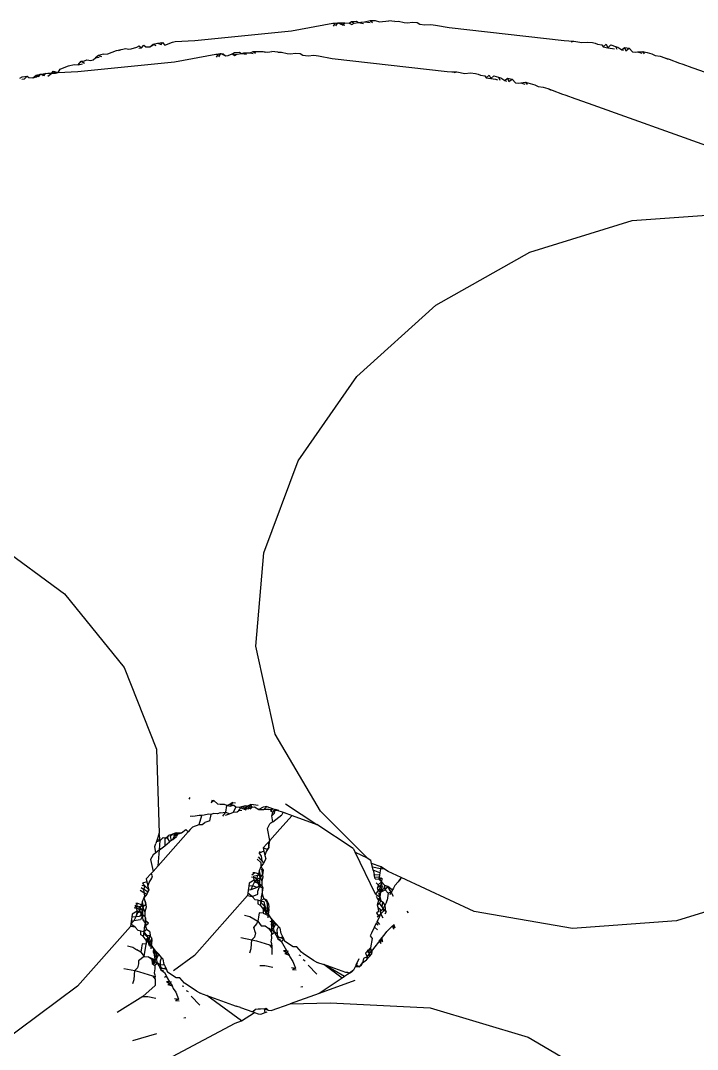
# Model space of a CAD drawing. Header units: inches. Extents: x 9636 to 21597, y -10243 to 557.
# Drawn here: x 13022.033 to 13022.562, y -8630.818 to -8630.014 of the extents above; entities that cross this region are included whole.
import ezdxf

# ---------------------------------------------------------------- set-up
doc = ezdxf.new("R2010")
doc.units = ezdxf.units.IN
doc.header["$MEASUREMENT"] = 0
doc.layers.add('Edges', color=7, linetype='Continuous')

# ---------------------------------------------------------------- blocks, each defined once
blk = doc.blocks.new('Porch Swing Bed Twin Size pl')
at = {"layer": 'Edges'}
for p, q in [((111.49633, 42.55823), (111.44508, 42.58814)), ((111.71102, 42.57538), (111.66351, 42.55021)), ((111.72189, 42.56009), (111.70816, 42.55614)), ((111.75352, 42.52914), (111.79855, 42.56247)), ((111.55237, 42.54133), (111.49633, 42.55823)), ((111.6599, 42.54892), (111.65256, 42.54412)), ((111.66351, 42.55021), (111.6599, 42.54892)), ((111.6599, 42.54892), (111.67979, 42.53441)), ((111.69286, 42.54706), (111.69163, 42.54696)), ((111.6094, 42.53859), (111.55237, 42.54133)), ((111.64299, 42.5429), (111.63222, 42.53905)), ((111.64474, 42.54268), (111.64299, 42.5429)), ((111.64474, 42.54268), (111.64579, 42.54169)), ((111.64677, 42.54196), (111.64474, 42.54268)), ((111.64643, 42.54412), (111.64529, 42.54372)), ((111.64677, 42.54196), (111.64579, 42.54169)), ((111.64897, 42.54503), (111.64643, 42.54412)), ((111.64643, 42.54412), (111.64677, 42.54196)), ((111.64677, 42.54196), (111.64911, 42.54226)), ((111.65048, 42.54486), (111.64897, 42.54503)), ((111.64911, 42.54226), (111.6519, 42.54229)), ((111.64911, 42.54226), (111.65036, 42.54212)), ((111.65036, 42.54212), (111.6519, 42.54229)), ((111.65256, 42.54412), (111.65048, 42.54486)), ((111.6519, 42.54229), (111.65353, 42.54378)), ((111.65256, 42.54412), (111.65353, 42.54378)), ((111.65513, 42.54321), (111.65353, 42.54378)), ((111.66042, 42.54132), (111.65353, 42.54378)), ((111.66042, 42.54132), (111.66305, 42.54038)), ((111.66042, 42.54132), (111.66181, 42.54082)), ((111.71626, 42.53499), (111.73084, 42.54413)), ((111.63222, 42.53905), (111.6094, 42.53859)), ((111.61569, 42.53316), (111.63222, 42.53905)), ((111.66414, 42.54), (111.66305, 42.54038)), ((111.67979, 42.53441), (111.66305, 42.54038)), ((111.68866, 42.53474), (111.68361, 42.53989)), ((111.6976, 42.53721), (111.69549, 42.53746)), ((111.69588, 42.5365), (111.6976, 42.53721)), ((111.69814, 42.53609), (111.69588, 42.5365)), ((111.69748, 42.53256), (111.69588, 42.5365)), ((111.71343, 42.53497), (111.70885, 42.53587)), ((111.70909, 42.52859), (111.71626, 42.53499)), ((111.71626, 42.53499), (111.71343, 42.53497)), ((111.59531, 42.5259), (111.61569, 42.53316)), ((111.60248, 42.52444), (111.61569, 42.53316)), ((111.62612, 42.52943), (111.62489, 42.52933)), ((111.68394, 42.53293), (111.67979, 42.53441)), ((111.68288, 42.53331), (111.68394, 42.53293)), ((111.68394, 42.53293), (111.68554, 42.53199)), ((111.68554, 42.53199), (111.69159, 42.52799)), ((111.69157, 42.53149), (111.69036, 42.53214)), ((111.6928, 42.52934), (111.6938, 42.52898)), ((111.69886, 42.53031), (111.69748, 42.53256)), ((111.69951, 42.52896), (111.69886, 42.53031)), ((111.72332, 42.49495), (111.75352, 42.52914)), ((111.59938, 42.52239), (111.60109, 42.52352)), ((111.60109, 42.52352), (111.60248, 42.52444)), ((111.60109, 42.52352), (111.61305, 42.51678)), ((111.60248, 42.52444), (111.61305, 42.51678)), ((111.69159, 42.52799), (111.69243, 42.52733)), ((111.69243, 42.52733), (111.69313, 42.52654)), ((111.69243, 42.52733), (111.69516, 42.52426)), ((111.69516, 42.52426), (111.69721, 42.52428)), ((111.69721, 42.52428), (111.70218, 42.52098)), ((111.70201, 42.52805), (111.69951, 42.52896)), ((111.70015, 42.52783), (111.69951, 42.52896)), ((111.6998, 42.52684), (111.7009, 42.5265)), ((111.70015, 42.52783), (111.70201, 42.52805)), ((111.70272, 42.52657), (111.70015, 42.52783)), ((111.7009, 42.5265), (111.70015, 42.52783)), ((111.7009, 42.5265), (111.70272, 42.52657)), ((111.7009, 42.5265), (111.70271, 42.5233)), ((111.70271, 42.5233), (111.70388, 42.52417)), ((111.70385, 42.52128), (111.70271, 42.5233)), ((111.70921, 42.52512), (111.70909, 42.52859)), ((111.7107, 42.5231), (111.70921, 42.52512)), ((111.70921, 42.52512), (111.70925, 42.52378)), ((111.7107, 42.5231), (111.70925, 42.52378)), ((111.70929, 42.52262), (111.70925, 42.52378)), ((111.72111, 42.52525), (111.72083, 42.5202)), ((111.72185, 42.5276), (111.72111, 42.52525)), ((111.59267, 42.51796), (111.59095, 42.51566)), ((111.59138, 42.5171), (111.59267, 42.51796)), ((111.59267, 42.51796), (111.595, 42.51799)), ((111.59445, 42.51686), (111.59267, 42.51796)), ((111.59445, 42.51686), (111.595, 42.51799)), ((111.595, 42.51799), (111.59596, 42.52)), ((111.59596, 42.52), (111.59825, 42.52164)), ((111.59596, 42.52), (111.59726, 42.52099)), ((111.59726, 42.52099), (111.59938, 42.52239)), ((111.59726, 42.52099), (111.59825, 42.52164)), ((111.59825, 42.52164), (111.59938, 42.52239)), ((111.59825, 42.52164), (111.60048, 42.52126)), ((111.59825, 42.52164), (111.5992, 42.52131)), ((111.5992, 42.52131), (111.60048, 42.52126)), ((111.60048, 42.52126), (111.61305, 42.51678)), ((111.62192, 42.51711), (111.61687, 42.52225)), ((111.63086, 42.51957), (111.62875, 42.51983)), ((111.62913, 42.51887), (111.63086, 42.51957)), ((111.6314, 42.51845), (111.62913, 42.51887)), ((111.63073, 42.51493), (111.62913, 42.51887)), ((111.64669, 42.51734), (111.6421, 42.51824)), ((111.68678, 42.51151), (111.69868, 42.52032)), ((111.70309, 42.51855), (111.70218, 42.52098)), ((111.70274, 42.51959), (111.7052, 42.5189)), ((111.7052, 42.5189), (111.70309, 42.51855)), ((111.70402, 42.51663), (111.70309, 42.51855)), ((111.70602, 42.51973), (111.70385, 42.52128)), ((111.70602, 42.51973), (111.70441, 42.52029)), ((111.7052, 42.5189), (111.70698, 42.51772)), ((111.70698, 42.51772), (111.70602, 42.51973)), ((111.70633, 42.51688), (111.70602, 42.51973)), ((111.70698, 42.51772), (111.70787, 42.51587)), ((111.70977, 42.52145), (111.70929, 42.52262)), ((111.70941, 42.51924), (111.70977, 42.52145)), ((111.70947, 42.51725), (111.70941, 42.51924)), ((111.71814, 42.52092), (111.7107, 42.5231)), ((111.72083, 42.5202), (111.71814, 42.52092)), ((111.7187, 42.51629), (111.71928, 42.51866)), ((111.72083, 42.5202), (111.71928, 42.51866)), ((111.72699, 42.51892), (111.72083, 42.5202)), ((111.58714, 42.51235), (111.5856, 42.51062)), ((111.58685, 42.51043), (111.58714, 42.51235)), ((111.5883, 42.51228), (111.58685, 42.51043)), ((111.58714, 42.51235), (111.58856, 42.51394)), ((111.5883, 42.51228), (111.58856, 42.51394)), ((111.5883, 42.51228), (111.59031, 42.51319)), ((111.58918, 42.51016), (111.5883, 42.51228)), ((111.59095, 42.51566), (111.58856, 42.51394)), ((111.59031, 42.51319), (111.59095, 42.51566)), ((111.59138, 42.5171), (111.59095, 42.51566)), ((111.59445, 42.51686), (111.59272, 42.51325)), ((111.59397, 42.51586), (111.59445, 42.51686)), ((111.6172, 42.5153), (111.61305, 42.51678)), ((111.61614, 42.51568), (111.6172, 42.5153)), ((111.6172, 42.5153), (111.61879, 42.51436)), ((111.61879, 42.51436), (111.62484, 42.51036)), ((111.62482, 42.51385), (111.62362, 42.51451)), ((111.62606, 42.51171), (111.62705, 42.51135)), ((111.63232, 42.5123), (111.63073, 42.51493)), ((111.63277, 42.51133), (111.63232, 42.5123)), ((111.64951, 42.51736), (111.64669, 42.51734)), ((111.70633, 42.51688), (111.70402, 42.51663)), ((111.70402, 42.51663), (111.70467, 42.5136)), ((111.70467, 42.5136), (111.70549, 42.51268)), ((111.70549, 42.51268), (111.70632, 42.51479)), ((111.70549, 42.51268), (111.7071, 42.51088)), ((111.70632, 42.51479), (111.70633, 42.51688)), ((111.70633, 42.51688), (111.70787, 42.51587)), ((111.7071, 42.51088), (111.7084, 42.51322)), ((111.70787, 42.51587), (111.70947, 42.51725)), ((111.70787, 42.51587), (111.7084, 42.51322)), ((111.70956, 42.51475), (111.70787, 42.51587)), ((111.7084, 42.51322), (111.70956, 42.51475)), ((111.70848, 42.51048), (111.7084, 42.51322)), ((111.70848, 42.51048), (111.70935, 42.5128)), ((111.70935, 42.5128), (111.70956, 42.51475)), ((111.70935, 42.5128), (111.70961, 42.51108)), ((111.71099, 42.51617), (111.70947, 42.51725)), ((111.70952, 42.51604), (111.71099, 42.51617)), ((111.71104, 42.51377), (111.70952, 42.51604)), ((111.70991, 42.51362), (111.70952, 42.51604)), ((111.70952, 42.51604), (111.70956, 42.51475)), ((111.70956, 42.51475), (111.71104, 42.51377)), ((111.71325, 42.51229), (111.70991, 42.51362)), ((111.71104, 42.51377), (111.71099, 42.51617)), ((111.71104, 42.51377), (111.71325, 42.51229)), ((111.71553, 42.5122), (111.71325, 42.51229)), ((111.71553, 42.5122), (111.71437, 42.50501)), ((111.71553, 42.5122), (111.71861, 42.51451)), ((111.71731, 42.50963), (111.71553, 42.5122)), ((111.71861, 42.51451), (111.7187, 42.51629)), ((111.58038, 42.5022), (111.58513, 42.50824)), ((111.5856, 42.51062), (111.58513, 42.50824)), ((111.58582, 42.50912), (111.58513, 42.50824)), ((111.58738, 42.50825), (111.58513, 42.50824)), ((111.58543, 42.50179), (111.58626, 42.50714)), ((111.5856, 42.51062), (111.58582, 42.50912)), ((111.58685, 42.51043), (111.58582, 42.50912)), ((111.58582, 42.50912), (111.58626, 42.50714)), ((111.58626, 42.50714), (111.58832, 42.5092)), ((111.58738, 42.50825), (111.58685, 42.51043)), ((111.58685, 42.51043), (111.58832, 42.5092)), ((111.58832, 42.5092), (111.58738, 42.50825)), ((111.58832, 42.5092), (111.58918, 42.51016)), ((111.62484, 42.51036), (111.62569, 42.5097)), ((111.62569, 42.5097), (111.62639, 42.50891)), ((111.62569, 42.5097), (111.62842, 42.50663)), ((111.62842, 42.50663), (111.63047, 42.50664)), ((111.63047, 42.50664), (111.63544, 42.50335)), ((111.63527, 42.51041), (111.63277, 42.51133)), ((111.63341, 42.5102), (111.63277, 42.51133)), ((111.63306, 42.50921), (111.63416, 42.50886)), ((111.63341, 42.5102), (111.63527, 42.51041)), ((111.63598, 42.50893), (111.63341, 42.5102)), ((111.63416, 42.50886), (111.63341, 42.5102)), ((111.63416, 42.50886), (111.63598, 42.50893)), ((111.63416, 42.50886), (111.63711, 42.50364)), ((111.64235, 42.51096), (111.64247, 42.50749)), ((111.64395, 42.50547), (111.64247, 42.50749)), ((111.64247, 42.50749), (111.64251, 42.50615)), ((111.64395, 42.50547), (111.64251, 42.50615)), ((111.64251, 42.50615), (111.64255, 42.50499)), ((111.65437, 42.50762), (111.65409, 42.50257)), ((111.65511, 42.50997), (111.65437, 42.50762)), ((111.65658, 42.47732), (111.68678, 42.51151)), ((111.7071, 42.51088), (111.70873, 42.50904)), ((111.7071, 42.51088), (111.70848, 42.51048)), ((111.70848, 42.51048), (111.70873, 42.50904)), ((111.70848, 42.51048), (111.71039, 42.50971)), ((111.70873, 42.50904), (111.7095, 42.50818)), ((111.70873, 42.50904), (111.71017, 42.50743)), ((111.7095, 42.50818), (111.70961, 42.51108)), ((111.7095, 42.50818), (111.71085, 42.50666)), ((111.7095, 42.50818), (111.71017, 42.50743)), ((111.71039, 42.50971), (111.70961, 42.51108)), ((111.71017, 42.50743), (111.71039, 42.50971)), ((111.71017, 42.50743), (111.71123, 42.50559)), ((111.71017, 42.50743), (111.71085, 42.50666)), ((111.71085, 42.50666), (111.71123, 42.50559)), ((111.71257, 42.50584), (111.71085, 42.50666)), ((111.71278, 42.5045), (111.71085, 42.50666)), ((111.71154, 42.50768), (111.71123, 42.50559)), ((111.71257, 42.50584), (111.71278, 42.5045)), ((111.71652, 42.50485), (111.7169, 42.50724)), ((111.7169, 42.50724), (111.71731, 42.50963)), ((111.71731, 42.50963), (111.71957, 42.50828)), ((111.72187, 42.5069), (111.71957, 42.50828)), ((111.72503, 42.50612), (111.72187, 42.5069)), ((111.57854, 42.5), (111.57696, 42.49784)), ((111.57966, 42.50128), (111.57854, 42.5)), ((111.57948, 42.50375), (111.57966, 42.50128)), ((111.58038, 42.5022), (111.57948, 42.50375)), ((111.58038, 42.5022), (111.57966, 42.50128)), ((111.58037, 42.50475), (111.58038, 42.5022)), ((111.58135, 42.50343), (111.58037, 42.50475)), ((111.58135, 42.50343), (111.58038, 42.5022)), ((111.58519, 42.49761), (111.58647, 42.50027)), ((111.58647, 42.50027), (111.58543, 42.50179)), ((111.63635, 42.50092), (111.63544, 42.50335)), ((111.636, 42.50196), (111.63711, 42.50364)), ((111.636, 42.50196), (111.63845, 42.50126)), ((111.63635, 42.50092), (111.636, 42.50196)), ((111.63845, 42.50126), (111.63635, 42.50092)), ((111.63635, 42.50092), (111.63728, 42.499)), ((111.63927, 42.5021), (111.63711, 42.50364)), ((111.63927, 42.5021), (111.63767, 42.50265)), ((111.63845, 42.50126), (111.64024, 42.50008)), ((111.64024, 42.50008), (111.63927, 42.5021)), ((111.63959, 42.49925), (111.63927, 42.5021)), ((111.64024, 42.50008), (111.64113, 42.49824)), ((111.64255, 42.50499), (111.64303, 42.50382)), ((111.64303, 42.50382), (111.64267, 42.5016)), ((111.64267, 42.5016), (111.64273, 42.49962)), ((111.6514, 42.50328), (111.64395, 42.50547)), ((111.65409, 42.50257), (111.6514, 42.50328)), ((111.65196, 42.49865), (111.65253, 42.50102)), ((111.65409, 42.50257), (111.65253, 42.50102)), ((111.66025, 42.50129), (111.65409, 42.50257)), ((111.71123, 42.50559), (111.71093, 42.50291)), ((111.71093, 42.50291), (111.71118, 42.50176)), ((111.71118, 42.50176), (111.71187, 42.50324)), ((111.71192, 42.50085), (111.71118, 42.50176)), ((111.71123, 42.50559), (111.71278, 42.5045)), ((111.71187, 42.50324), (111.71123, 42.50559)), ((111.71187, 42.50324), (111.71278, 42.5045)), ((111.71239, 42.49764), (111.71192, 42.50085)), ((111.71239, 42.49988), (111.71268, 42.50245)), ((111.71373, 42.50019), (111.71239, 42.49988)), ((111.71278, 42.5045), (111.71268, 42.50245)), ((111.71268, 42.50245), (111.71428, 42.50282)), ((111.71278, 42.5045), (111.71428, 42.50282)), ((111.71325, 42.50121), (111.71361, 42.50357)), ((111.71428, 42.50282), (111.71325, 42.50121)), ((111.71325, 42.50121), (111.71507, 42.49979)), ((111.71373, 42.50019), (111.71325, 42.50121)), ((111.71571, 42.49815), (111.71373, 42.50019)), ((111.71428, 42.50282), (111.71437, 42.50501)), ((111.71428, 42.50282), (111.71596, 42.50054)), ((111.71437, 42.50501), (111.71652, 42.50485)), ((111.71507, 42.49979), (111.71571, 42.49815)), ((111.71571, 42.49815), (111.71596, 42.50054)), ((111.71596, 42.50054), (111.71728, 42.4997)), ((111.41176, 42.49178), (111.47102, 42.49611)), ((111.47102, 42.49611), (111.5271, 42.48653)), ((111.57234, 42.49574), (111.57379, 42.49468)), ((111.57234, 42.49574), (111.57303, 42.49391)), ((111.57308, 42.49658), (111.57303, 42.49391)), ((111.57308, 42.49658), (111.57379, 42.49468)), ((111.57696, 42.49784), (111.57379, 42.49468)), ((111.581, 42.49397), (111.58248, 42.49199)), ((111.58295, 42.49296), (111.58233, 42.49424)), ((111.58408, 42.49531), (111.5824, 42.49689)), ((111.58408, 42.49531), (111.58295, 42.49296)), ((111.58408, 42.49531), (111.58519, 42.49761)), ((111.58408, 42.49531), (111.58475, 42.4967)), ((111.58475, 42.4967), (111.58573, 42.49874)), ((111.58475, 42.4967), (111.58519, 42.49761)), ((111.63728, 42.499), (111.63792, 42.49597)), ((111.63792, 42.49597), (111.63874, 42.49505)), ((111.63874, 42.49505), (111.63975, 42.49696)), ((111.63874, 42.49505), (111.64035, 42.49324)), ((111.63969, 42.49399), (111.63874, 42.49505)), ((111.63959, 42.49925), (111.64113, 42.49824)), ((111.63975, 42.49696), (111.63959, 42.49925)), ((111.64174, 42.49284), (111.63969, 42.49399)), ((111.64035, 42.49324), (111.64166, 42.49559)), ((111.64273, 42.49962), (111.64113, 42.49824)), ((111.64113, 42.49824), (111.64166, 42.49559)), ((111.64113, 42.49824), (111.64282, 42.49712)), ((111.64166, 42.49559), (111.64282, 42.49712)), ((111.64166, 42.49559), (111.64174, 42.49284)), ((111.64261, 42.49516), (111.64174, 42.49284)), ((111.64282, 42.49712), (111.64261, 42.49516)), ((111.64261, 42.49516), (111.64287, 42.49345)), ((111.64277, 42.49841), (111.64273, 42.49962)), ((111.6443, 42.49614), (111.64277, 42.49841)), ((111.64277, 42.49841), (111.64282, 42.49712)), ((111.64282, 42.49712), (111.6443, 42.49614)), ((111.64651, 42.49465), (111.6443, 42.49614)), ((111.64879, 42.49456), (111.64651, 42.49465)), ((111.65057, 42.492), (111.64879, 42.49456)), ((111.65292, 42.49567), (111.65116, 42.49359)), ((111.65196, 42.49865), (111.65292, 42.49567)), ((111.7139, 42.49674), (111.71239, 42.49764)), ((111.7147, 42.49444), (111.71304, 42.49321)), ((111.7139, 42.49674), (111.71571, 42.49815)), ((111.7139, 42.49674), (111.7147, 42.49444)), ((111.7147, 42.49444), (111.7155, 42.49574)), ((111.71474, 42.49178), (111.7147, 42.49444)), ((111.71493, 42.49305), (111.7155, 42.49574)), ((111.7155, 42.49574), (111.71571, 42.49815)), ((111.71571, 42.49815), (111.71728, 42.49769)), ((111.71728, 42.4997), (111.71728, 42.49769)), ((111.71728, 42.49769), (111.71889, 42.49736)), ((111.71889, 42.49736), (111.7206, 42.49545)), ((111.7206, 42.49545), (111.72312, 42.49363)), ((111.7206, 42.49545), (111.72332, 42.49495)), ((111.72312, 42.49363), (111.72332, 42.49495)), ((111.35337, 42.47385), (111.41176, 42.49178)), ((111.57917, 42.49018), (111.58047, 42.48781)), ((111.58257, 42.48944), (111.58047, 42.48781)), ((111.58124, 42.48941), (111.58047, 42.48781)), ((111.58124, 42.48941), (111.58248, 42.49199)), ((111.58287, 42.48742), (111.58124, 42.48941)), ((111.58248, 42.49199), (111.58295, 42.49296)), ((111.64035, 42.49324), (111.64174, 42.49284)), ((111.64035, 42.49324), (111.64199, 42.49141)), ((111.64174, 42.49284), (111.64364, 42.49208)), ((111.64174, 42.49284), (111.64199, 42.49141)), ((111.64199, 42.49141), (111.64275, 42.49055)), ((111.64275, 42.49055), (111.64287, 42.49345)), ((111.64275, 42.49055), (111.64343, 42.48979)), ((111.64411, 42.48903), (111.64275, 42.49055)), ((111.64343, 42.48979), (111.64449, 42.48795)), ((111.64411, 42.48903), (111.64449, 42.48795)), ((111.64583, 42.48821), (111.64411, 42.48903)), ((111.64479, 42.49004), (111.64449, 42.48795)), ((111.64583, 42.48821), (111.64603, 42.48687)), ((111.64762, 42.48738), (111.64583, 42.48821)), ((111.64978, 42.48722), (111.65015, 42.48961)), ((111.65015, 42.48961), (111.65057, 42.492)), ((111.65116, 42.49359), (111.65057, 42.492)), ((111.65282, 42.49065), (111.65057, 42.492)), ((111.65513, 42.48927), (111.65282, 42.49065)), ((111.65829, 42.48849), (111.65513, 42.48927)), ((111.71304, 42.49321), (111.71474, 42.49178)), ((111.71474, 42.49178), (111.71452, 42.49038)), ((111.71452, 42.49038), (111.71514, 42.48902)), ((111.71514, 42.48902), (111.71474, 42.49178)), ((111.71629, 42.49122), (111.71493, 42.49305)), ((111.7151, 42.48661), (111.71514, 42.48902)), ((111.71717, 42.48804), (111.71514, 42.48902)), ((111.71647, 42.489), (111.71514, 42.48902)), ((111.71638, 42.49003), (111.71629, 42.49122)), ((111.71717, 42.48804), (111.71638, 42.49003)), ((111.71643, 42.48665), (111.71647, 42.489)), ((111.71643, 42.48665), (111.71717, 42.48804)), ((111.71647, 42.489), (111.71763, 42.49121)), ((111.71717, 42.48804), (111.71803, 42.48927)), ((111.71813, 42.48578), (111.71717, 42.48804)), ((111.71763, 42.49121), (111.72138, 42.49173)), ((111.71803, 42.48927), (111.7203, 42.4895)), ((111.71925, 42.48727), (111.7203, 42.4895)), ((111.71939, 42.48625), (111.7203, 42.4895)), ((111.7203, 42.4895), (111.72138, 42.49173)), ((111.7203, 42.4895), (111.72251, 42.48963)), ((111.72138, 42.49173), (111.72312, 42.49363)), ((111.72138, 42.49173), (111.72287, 42.492)), ((111.72226, 42.48801), (111.72251, 42.48963)), ((111.72251, 42.48963), (111.72287, 42.492)), ((111.72287, 42.492), (111.72312, 42.49363)), ((111.5271, 42.48653), (111.56888, 42.4671)), ((111.56468, 42.48715), (111.5654, 42.48629)), ((111.57723, 42.48107), (111.57817, 42.48303)), ((111.57748, 42.48666), (111.57809, 42.48793)), ((111.57909, 42.48494), (111.57748, 42.48666)), ((111.57748, 42.48666), (111.57804, 42.48491)), ((111.57804, 42.48491), (111.57868, 42.48616)), ((111.57817, 42.48303), (111.57804, 42.48491)), ((111.57909, 42.48494), (111.57817, 42.48303)), ((111.57923, 42.48121), (111.57817, 42.48303)), ((111.58047, 42.48781), (111.57868, 42.48616)), ((111.57868, 42.48616), (111.5796, 42.48388)), ((111.58064, 42.48616), (111.57909, 42.48494)), ((111.5796, 42.48388), (111.57909, 42.48494)), ((111.5805, 42.48296), (111.57909, 42.48494)), ((111.5796, 42.48388), (111.57923, 42.48121)), ((111.5796, 42.48388), (111.58111, 42.48169)), ((111.58047, 42.48781), (111.58064, 42.48616)), ((111.58075, 42.48514), (111.58047, 42.48781)), ((111.58223, 42.4839), (111.58075, 42.48514)), ((111.58261, 42.4827), (111.58111, 42.48169)), ((111.58176, 42.48653), (111.58287, 42.48742)), ((111.58223, 42.4839), (111.58176, 42.48653)), ((111.58178, 42.48029), (111.58261, 42.4827)), ((111.58261, 42.4827), (111.58223, 42.4839)), ((111.64449, 42.48795), (111.64409, 42.48548)), ((111.64409, 42.48548), (111.64441, 42.48418)), ((111.64441, 42.48418), (111.64513, 42.48561)), ((111.64459, 42.48218), (111.64441, 42.48418)), ((111.64603, 42.48687), (111.64449, 42.48795)), ((111.64513, 42.48561), (111.64449, 42.48795)), ((111.64573, 42.47984), (111.64459, 42.48218)), ((111.64513, 42.48561), (111.64603, 42.48687)), ((111.64522, 42.48312), (111.64513, 42.48561)), ((111.64557, 42.48086), (111.64522, 42.48312)), ((111.64603, 42.48687), (111.64593, 42.48482)), ((111.64593, 42.48482), (111.64754, 42.48518)), ((111.64655, 42.48349), (111.64593, 42.48482)), ((111.64754, 42.48518), (111.64603, 42.48687)), ((111.64655, 42.48349), (111.64686, 42.48594)), ((111.64754, 42.48518), (111.64655, 42.48349)), ((111.64655, 42.48349), (111.64833, 42.48215)), ((111.64728, 42.4808), (111.64655, 42.48349)), ((111.64754, 42.48518), (111.64762, 42.48738)), ((111.64922, 42.48291), (111.64754, 42.48518)), ((111.64762, 42.48738), (111.64978, 42.48722)), ((111.64897, 42.48051), (111.64922, 42.48291)), ((111.65054, 42.48206), (111.64922, 42.48291)), ((111.71438, 42.48401), (111.7151, 42.48661)), ((111.71459, 42.48259), (111.71438, 42.48401)), ((111.71459, 42.48259), (111.71607, 42.48367)), ((111.71477, 42.48132), (111.71459, 42.48259)), ((111.7152, 42.47988), (111.71459, 42.48259)), ((111.7151, 42.48661), (111.71588, 42.48476)), ((111.71588, 42.48476), (111.71813, 42.48578)), ((111.71588, 42.48476), (111.717, 42.48265)), ((111.71607, 42.48367), (111.71643, 42.48665)), ((111.71654, 42.48094), (111.71607, 42.48367)), ((111.71643, 42.48665), (111.71925, 42.48727)), ((111.71724, 42.4847), (111.71643, 42.48665)), ((111.71654, 42.48094), (111.717, 42.48265)), ((111.717, 42.48265), (111.71747, 42.48362)), ((111.717, 42.48265), (111.71911, 42.48199)), ((111.7197, 42.48313), (111.71724, 42.4847)), ((111.71747, 42.48362), (111.71813, 42.48578)), ((111.71747, 42.48362), (111.72005, 42.48409)), ((111.71813, 42.48578), (111.71925, 42.48727)), ((111.71895, 42.4847), (111.71813, 42.48578)), ((111.72105, 42.48436), (111.71895, 42.4847)), ((111.71911, 42.48199), (111.7207, 42.48333)), ((111.71939, 42.48625), (111.72226, 42.48801)), ((111.72005, 42.48409), (111.71939, 42.48625)), ((111.72105, 42.48436), (111.7197, 42.48313)), ((111.57326, 42.47789), (111.57448, 42.47535)), ((111.57517, 42.47679), (111.57448, 42.47535)), ((111.57626, 42.47601), (111.57689, 42.4799)), ((111.57723, 42.48107), (111.57689, 42.4799)), ((111.58052, 42.48019), (111.57923, 42.48121)), ((111.58052, 42.48019), (111.58111, 42.48169)), ((111.58104, 42.47807), (111.58052, 42.48019)), ((111.58246, 42.47889), (111.58052, 42.48019)), ((111.58054, 42.47547), (111.58104, 42.47807)), ((111.58129, 42.47708), (111.58054, 42.47547)), ((111.5808, 42.47904), (111.58129, 42.47708)), ((111.58104, 42.47807), (111.58178, 42.48029)), ((111.58353, 42.47666), (111.58104, 42.47807)), ((111.58129, 42.47708), (111.58104, 42.47807)), ((111.58129, 42.47708), (111.58163, 42.47572)), ((111.58302, 42.47773), (111.58178, 42.48029)), ((111.58192, 42.47455), (111.58353, 42.47666)), ((111.58353, 42.47666), (111.59514, 42.45254)), ((111.64716, 42.47911), (111.64557, 42.48086)), ((111.64716, 42.47911), (111.64573, 42.47984)), ((111.64716, 42.47911), (111.64897, 42.48051)), ((111.64716, 42.47911), (111.64796, 42.4768)), ((111.64897, 42.48051), (111.64728, 42.4808)), ((111.64796, 42.4768), (111.64876, 42.47811)), ((111.64796, 42.4768), (111.64799, 42.4741)), ((111.64819, 42.47542), (111.64876, 42.47811)), ((111.64833, 42.48215), (111.64897, 42.48051)), ((111.64876, 42.47811), (111.64897, 42.48051)), ((111.64897, 42.48051), (111.65053, 42.48006)), ((111.65385, 42.47782), (111.65052, 42.47649)), ((111.65052, 42.47649), (111.65052, 42.47491)), ((111.65053, 42.48006), (111.65054, 42.48206)), ((111.65053, 42.48006), (111.65214, 42.47973)), ((111.65214, 42.47973), (111.65385, 42.47782)), ((111.65385, 42.47782), (111.65638, 42.476)), ((111.65658, 42.47732), (111.65385, 42.47782)), ((111.65638, 42.476), (111.65658, 42.47732)), ((111.71285, 42.47403), (111.71403, 42.47649)), ((111.71348, 42.47533), (111.71403, 42.47649)), ((111.71403, 42.47649), (111.71565, 42.47866)), ((111.71561, 42.47562), (111.71403, 42.47649)), ((111.71565, 42.47866), (111.71477, 42.48132)), ((111.71532, 42.47747), (111.71565, 42.47866)), ((111.71561, 42.47562), (111.71532, 42.47747)), ((111.71565, 42.47866), (111.71654, 42.48094)), ((111.71911, 42.48199), (111.72026, 42.48199)), ((111.57248, 42.47155), (111.57049, 42.46962)), ((111.57248, 42.47155), (111.57326, 42.47316)), ((111.57326, 42.47316), (111.57448, 42.47535)), ((111.57392, 42.47419), (111.5765, 42.47222)), ((111.57448, 42.47535), (111.57626, 42.47601)), ((111.57448, 42.47535), (111.5765, 42.47222)), ((111.57626, 42.47601), (111.57799, 42.47411)), ((111.57799, 42.47411), (111.5765, 42.47222)), ((111.5765, 42.47222), (111.57811, 42.4716)), ((111.58054, 42.47547), (111.57799, 42.47411)), ((111.57799, 42.47411), (111.57811, 42.4716)), ((111.57854, 42.47321), (111.57811, 42.4716)), ((111.57811, 42.4716), (111.58013, 42.46951)), ((111.58054, 42.47547), (111.57854, 42.47321)), ((111.57968, 42.47219), (111.58054, 42.47547)), ((111.57968, 42.47219), (111.58075, 42.47289)), ((111.57968, 42.47219), (111.58013, 42.46951)), ((111.58013, 42.46951), (111.58042, 42.47138)), ((111.58013, 42.46951), (111.58189, 42.47117)), ((111.58042, 42.47138), (111.5823, 42.47303)), ((111.58075, 42.47289), (111.58042, 42.47138)), ((111.58054, 42.47547), (111.58192, 42.47455)), ((111.58054, 42.47547), (111.58075, 42.47289)), ((111.58075, 42.47289), (111.58192, 42.47455)), ((111.58189, 42.47117), (111.5823, 42.47303)), ((111.58189, 42.47117), (111.58303, 42.4701)), ((111.58192, 42.47455), (111.5823, 42.47303)), ((111.64778, 42.47274), (111.64819, 42.47542)), ((111.64799, 42.4741), (111.64778, 42.47274)), ((111.64778, 42.47274), (111.6484, 42.47138)), ((111.64964, 42.4724), (111.64778, 42.47274)), ((111.6484, 42.47138), (111.64799, 42.4741)), ((111.64836, 42.46898), (111.6484, 42.47138)), ((111.64964, 42.4724), (111.6484, 42.47138)), ((111.65042, 42.47041), (111.6484, 42.47138)), ((111.64973, 42.47136), (111.6484, 42.47138)), ((111.65052, 42.47491), (111.64964, 42.4724)), ((111.65042, 42.47041), (111.64964, 42.4724)), ((111.64969, 42.46901), (111.64973, 42.47136)), ((111.64973, 42.47136), (111.65092, 42.47283)), ((111.65092, 42.47283), (111.65464, 42.47409)), ((111.65092, 42.47283), (111.65356, 42.47187)), ((111.65251, 42.46963), (111.65356, 42.47187)), ((111.65356, 42.47187), (111.65464, 42.47409)), ((111.65356, 42.47187), (111.65577, 42.472)), ((111.65464, 42.47409), (111.65613, 42.47436)), ((111.65552, 42.47037), (111.65577, 42.472)), ((111.65577, 42.472), (111.65613, 42.47436)), ((111.65613, 42.47436), (111.65638, 42.476)), ((111.71338, 42.47221), (111.71265, 42.46989)), ((111.71285, 42.47403), (111.71348, 42.47533)), ((111.71498, 42.47206), (111.71285, 42.47403)), ((111.71338, 42.47221), (111.71285, 42.47403)), ((111.71393, 42.4696), (111.71338, 42.47221)), ((111.71348, 42.47533), (111.71588, 42.47372)), ((111.71498, 42.47206), (111.71588, 42.47372)), ((111.71638, 42.47035), (111.71498, 42.47206)), ((111.71674, 42.47143), (111.71498, 42.47206)), ((111.71588, 42.47372), (111.71561, 42.47562)), ((111.71769, 42.47429), (111.71561, 42.47562)), ((111.7172, 42.47283), (111.71588, 42.47372)), ((111.56888, 42.4671), (111.57049, 42.46962)), ((111.56888, 42.4671), (111.56947, 42.46831)), ((111.56888, 42.4671), (111.57619, 42.4637)), ((111.57049, 42.46962), (111.56947, 42.46831)), ((111.57983, 42.46751), (111.58013, 42.46951)), ((111.57983, 42.46751), (111.58154, 42.46806)), ((111.58138, 42.46703), (111.57983, 42.46751)), ((111.58154, 42.46806), (111.58013, 42.46951)), ((111.58013, 42.46951), (111.58059, 42.46838)), ((111.58059, 42.46838), (111.58138, 42.46703)), ((111.58102, 42.46447), (111.58138, 42.46703)), ((111.58117, 42.46562), (111.58154, 42.46806)), ((111.58423, 42.46528), (111.58117, 42.46562)), ((111.58138, 42.46703), (111.58384, 42.46683)), ((111.5836, 42.46782), (111.58154, 42.46806)), ((111.5836, 42.46782), (111.58423, 42.46528)), ((111.58483, 42.46288), (111.58423, 42.46528)), ((111.64754, 42.46294), (111.64792, 42.46547)), ((111.64771, 42.46686), (111.64836, 42.46898)), ((111.64792, 42.46547), (111.64771, 42.46686)), ((111.64914, 42.46713), (111.64792, 42.46547)), ((111.64792, 42.46547), (111.64933, 42.46604)), ((111.64811, 42.46423), (111.64792, 42.46547)), ((111.64836, 42.46898), (111.64914, 42.46713)), ((111.64969, 42.46901), (111.64914, 42.46713)), ((111.65138, 42.46815), (111.64914, 42.46713)), ((111.64914, 42.46713), (111.65026, 42.46501)), ((111.64933, 42.46604), (111.64969, 42.46901)), ((111.6498, 42.46331), (111.64933, 42.46604)), ((111.64969, 42.46901), (111.65042, 42.47041)), ((111.64969, 42.46901), (111.65251, 42.46963)), ((111.65138, 42.46815), (111.64969, 42.46901)), ((111.6498, 42.46331), (111.65026, 42.46501)), ((111.65026, 42.46501), (111.65072, 42.46599)), ((111.65026, 42.46501), (111.65237, 42.46436)), ((111.65138, 42.46815), (111.65042, 42.47041)), ((111.65042, 42.47041), (111.65251, 42.46963)), ((111.65072, 42.46599), (111.65138, 42.46815)), ((111.65072, 42.46599), (111.6533, 42.46646)), ((111.65138, 42.46815), (111.65251, 42.46963)), ((111.65221, 42.46706), (111.65138, 42.46815)), ((111.6543, 42.46673), (111.65221, 42.46706)), ((111.65237, 42.46436), (111.65396, 42.4657)), ((111.65263, 42.46856), (111.65251, 42.46963)), ((111.65263, 42.46856), (111.65552, 42.47037)), ((111.6533, 42.46646), (111.65263, 42.46856)), ((111.71142, 42.46469), (111.71042, 42.46357)), ((111.71101, 42.46738), (111.7108, 42.46606)), ((111.7108, 42.46606), (111.71142, 42.46469)), ((111.71265, 42.46989), (111.71101, 42.46738)), ((111.71142, 42.46469), (111.71424, 42.46785)), ((111.71393, 42.4696), (111.71638, 42.47035)), ((111.71424, 42.46785), (111.71393, 42.4696)), ((111.57619, 42.4637), (111.57897, 42.46186)), ((111.58063, 42.46208), (111.57897, 42.46186)), ((111.57897, 42.46186), (111.58016, 42.46107)), ((111.58016, 42.46107), (111.58063, 42.46208)), ((111.58016, 42.46107), (111.58577, 42.4591)), ((111.58063, 42.46208), (111.58102, 42.46447)), ((111.58063, 42.46208), (111.58524, 42.46124)), ((111.58102, 42.46447), (111.58483, 42.46288)), ((111.58483, 42.46288), (111.58524, 42.46124)), ((111.58524, 42.46124), (111.58577, 42.4591)), ((111.58577, 42.4591), (111.58619, 42.45709)), ((111.64611, 42.4564), (111.64729, 42.45885)), ((111.64729, 42.45885), (111.64891, 42.46103)), ((111.64824, 42.45749), (111.64729, 42.45885)), ((111.64891, 42.46103), (111.64754, 42.46294)), ((111.64846, 42.46224), (111.64811, 42.46423)), ((111.64858, 42.45984), (111.64891, 42.46103)), ((111.64891, 42.46103), (111.6498, 42.46331)), ((111.64897, 42.4586), (111.64891, 42.46103)), ((111.65237, 42.46436), (111.65351, 42.46436)), ((111.69032, 42.44102), (111.70754, 42.46033)), ((111.70754, 42.46033), (111.70672, 42.4513)), ((111.71042, 42.46357), (111.70754, 42.46033)), ((111.71186, 42.45678), (111.71042, 42.46357)), ((111.58822, 42.45575), (111.58619, 42.45709)), ((111.58822, 42.45575), (111.61493, 42.42917)), ((111.59514, 42.45254), (111.58822, 42.45575)), ((111.6459, 42.45226), (111.64664, 42.45458)), ((111.64664, 42.45458), (111.64611, 42.4564)), ((111.64719, 42.45197), (111.64664, 42.45458)), ((111.64719, 42.45197), (111.6498, 42.45321)), ((111.64878, 42.4548), (111.64824, 42.45749)), ((111.64928, 42.45659), (111.64824, 42.45749)), ((111.6498, 42.45321), (111.64878, 42.4548)), ((111.65095, 42.45666), (111.64897, 42.4586)), ((111.6498, 42.45321), (111.64919, 42.45212)), ((111.65046, 42.4552), (111.64928, 42.45659)), ((111.70672, 42.4513), (111.70879, 42.45291)), ((111.70879, 42.45291), (111.71042, 42.45418)), ((111.70879, 42.45291), (111.70941, 42.44944)), ((111.71042, 42.45418), (111.71186, 42.45678)), ((111.59621, 42.45048), (111.59514, 42.45254)), ((111.59621, 42.45048), (111.61692, 42.43679)), ((111.64406, 42.44843), (111.64368, 42.44593)), ((111.64368, 42.44593), (111.64468, 42.44706)), ((111.64429, 42.44991), (111.64406, 42.44843)), ((111.64406, 42.44843), (111.64468, 42.44706)), ((111.64429, 42.44991), (111.6459, 42.45226)), ((111.64528, 42.45096), (111.64429, 42.44991)), ((111.64468, 42.44706), (111.64429, 42.44991)), ((111.64468, 42.44706), (111.64546, 42.44793)), ((111.6475, 42.45022), (111.64528, 42.45096)), ((111.6475, 42.45022), (111.64546, 42.44793)), ((111.6475, 42.45022), (111.64719, 42.45197)), ((111.70373, 42.44898), (111.70094, 42.4468)), ((111.7037, 42.44508), (111.70373, 42.44898)), ((111.70672, 42.4513), (111.70373, 42.44898)), ((111.70587, 42.45064), (111.70672, 42.4513)), ((111.70672, 42.4513), (111.7063, 42.44598)), ((111.70797, 42.4454), (111.70882, 42.44765)), ((111.70941, 42.44944), (111.70882, 42.44765)), ((111.63802, 42.43958), (111.64368, 42.44593)), ((111.64368, 42.44593), (111.64512, 42.43915)), ((111.69418, 42.44154), (111.6917, 42.43962)), ((111.69652, 42.44238), (111.69418, 42.44154)), ((111.69723, 42.44157), (111.69418, 42.44154)), ((111.69652, 42.44238), (111.69702, 42.44376)), ((111.69652, 42.44238), (111.69788, 42.44292)), ((111.69652, 42.44238), (111.69829, 42.44195)), ((111.69904, 42.44533), (111.69702, 42.44376)), ((111.69702, 42.44376), (111.69829, 42.44195)), ((111.69788, 42.44292), (111.69723, 42.44157)), ((111.69723, 42.44157), (111.69829, 42.44195)), ((111.69904, 42.44533), (111.69788, 42.44292)), ((111.69975, 42.44247), (111.69788, 42.44292)), ((111.69829, 42.44195), (111.69975, 42.44247)), ((111.69904, 42.44533), (111.70094, 42.4468)), ((111.69904, 42.44533), (111.69991, 42.446)), ((111.70052, 42.44373), (111.69975, 42.44247)), ((111.69975, 42.44247), (111.70151, 42.4431)), ((111.69991, 42.446), (111.70094, 42.4468)), ((111.69991, 42.446), (111.70052, 42.44373)), ((111.7023, 42.44434), (111.70094, 42.4468)), ((111.7037, 42.44508), (111.70151, 42.4431)), ((111.70151, 42.4431), (111.7023, 42.44434)), ((111.7023, 42.44434), (111.7037, 42.44508)), ((111.70459, 42.4442), (111.7023, 42.44434)), ((111.70459, 42.4442), (111.7063, 42.44598)), ((111.70842, 42.44645), (111.7063, 42.44598)), ((111.7063, 42.44598), (111.70797, 42.4454)), ((111.7063, 42.44598), (111.70689, 42.44186)), ((111.70689, 42.44186), (111.70797, 42.4454)), ((111.70846, 42.39386), (111.70689, 42.44186)), ((111.63475, 42.42502), (111.61692, 42.43679)), ((111.63093, 42.4317), (111.61692, 42.43679)), ((111.63802, 42.43958), (111.63093, 42.4317)), ((111.64205, 42.43528), (111.63699, 42.43134)), ((111.64205, 42.43528), (111.64368, 42.43654)), ((111.64205, 42.43528), (111.64267, 42.43181)), ((111.64512, 42.43915), (111.64368, 42.43654)), ((111.67792, 42.43469), (111.68076, 42.4357)), ((111.68238, 42.43677), (111.68076, 42.4357)), ((111.68404, 42.43687), (111.68238, 42.43677)), ((111.68404, 42.43687), (111.68258, 42.43164)), ((111.6877, 42.43817), (111.68404, 42.43687)), ((111.68921, 42.43977), (111.6877, 42.43817)), ((111.6877, 42.43817), (111.68847, 42.43894)), ((111.69032, 42.44102), (111.68847, 42.43894)), ((111.68847, 42.43894), (111.68921, 42.43977)), ((111.68921, 42.43977), (111.69032, 42.44102)), ((111.6917, 42.43962), (111.69032, 42.44102)), ((111.63624, 42.42981), (111.63093, 42.4317)), ((111.63624, 42.42981), (111.63508, 42.43022)), ((111.63624, 42.42981), (111.63699, 42.43134)), ((111.63973, 42.42856), (111.63624, 42.42981)), ((111.64107, 42.43028), (111.64075, 42.4282)), ((111.64267, 42.43181), (111.64107, 42.43028)), ((111.64107, 42.43028), (111.64168, 42.42882)), ((111.64267, 42.43181), (111.64208, 42.43002)), ((111.64208, 42.43002), (111.64348, 42.42899)), ((111.66241, 42.42965), (111.66136, 42.42887)), ((111.66444, 42.42988), (111.66241, 42.42965)), ((111.66444, 42.42988), (111.66308, 42.42685)), ((111.66686, 42.43075), (111.66444, 42.42988)), ((111.669, 42.43151), (111.66686, 42.43075)), ((111.66892, 42.42973), (111.66686, 42.43075)), ((111.66892, 42.42973), (111.66831, 42.42599)), ((111.67053, 42.43205), (111.66892, 42.42973)), ((111.67213, 42.4301), (111.66892, 42.42973)), ((111.67213, 42.4301), (111.67358, 42.43071)), ((111.67358, 42.43071), (111.67581, 42.43051)), ((111.67581, 42.43051), (111.67733, 42.43109)), ((111.67792, 42.43469), (111.67733, 42.43109)), ((111.67733, 42.43109), (111.67875, 42.43085)), ((111.67875, 42.43085), (111.6812, 42.43149)), ((111.6812, 42.43149), (111.68258, 42.43164)), ((111.68258, 42.43164), (111.68399, 42.43166)), ((111.68399, 42.43166), (111.68645, 42.43204)), ((111.68645, 42.43204), (111.68921, 42.43232)), ((111.68645, 42.43204), (111.68783, 42.43218)), ((111.61493, 42.42917), (111.64069, 42.3853)), ((111.63872, 42.42892), (111.64075, 42.4282)), ((111.64168, 42.42882), (111.63973, 42.42856)), ((111.64183, 42.42782), (111.63973, 42.42856)), ((111.64075, 42.4282), (111.63973, 42.42856)), ((111.64183, 42.42782), (111.64075, 42.4282)), ((111.64183, 42.42782), (111.64348, 42.42899)), ((111.64443, 42.4282), (111.64183, 42.42782)), ((111.64539, 42.42654), (111.64183, 42.42782)), ((111.64443, 42.4282), (111.64722, 42.42824)), ((111.64539, 42.42654), (111.64722, 42.42824)), ((111.64539, 42.42654), (111.6475, 42.42687)), ((111.65001, 42.42825), (111.64722, 42.42824)), ((111.6475, 42.42687), (111.65001, 42.42825)), ((111.65244, 42.42667), (111.65001, 42.42825)), ((111.6504, 42.42594), (111.65456, 42.42546)), ((111.65381, 42.42698), (111.65244, 42.42667)), ((111.653, 42.42564), (111.65456, 42.42546)), ((111.65504, 42.42816), (111.65381, 42.42698)), ((111.65613, 42.42798), (111.65381, 42.42698)), ((111.65381, 42.42698), (111.65653, 42.42628)), ((111.65381, 42.42698), (111.65456, 42.42546)), ((111.65613, 42.42798), (111.65456, 42.42546)), ((111.65456, 42.42546), (111.65653, 42.42628)), ((111.65815, 42.42765), (111.65613, 42.42798)), ((111.65741, 42.42843), (111.65653, 42.42628)), ((111.65653, 42.42628), (111.65815, 42.42765)), ((111.65653, 42.42628), (111.65773, 42.42625)), ((111.66023, 42.42731), (111.65741, 42.42843)), ((111.65773, 42.42625), (111.66023, 42.42731)), ((111.65773, 42.42625), (111.65914, 42.4266)), ((111.65914, 42.4266), (111.65815, 42.42765)), ((111.65914, 42.4266), (111.66132, 42.42714)), ((111.66136, 42.42887), (111.65971, 42.42869)), ((111.66136, 42.42887), (111.66023, 42.42731)), ((111.66132, 42.42714), (111.66308, 42.42685)), ((111.66308, 42.42685), (111.66438, 42.42593)), ((111.66494, 42.42429), (111.66327, 42.42448)), ((111.66438, 42.42593), (111.6661, 42.42635)), ((111.66438, 42.42593), (111.66696, 42.42568)), ((111.6661, 42.42635), (111.66494, 42.42429)), ((111.66494, 42.42429), (111.66696, 42.42568)), ((111.66831, 42.42599), (111.6661, 42.42635)), ((111.66696, 42.42568), (111.66831, 42.42599)), ((111.66831, 42.42599), (111.66969, 42.42539)), ((111.66969, 42.42539), (111.67215, 42.42537)), ((111.67215, 42.42537), (111.67352, 42.42514)), ((111.67352, 42.42514), (111.67576, 42.42306)), ((111.67576, 42.42306), (111.67726, 42.42453)), ((111.67676, 42.42295), (111.67726, 42.42453)), ((111.68945, 42.42151), (111.68993, 42.42246)), ((111.72686, 42.34726), (111.70846, 42.39386)), ((111.64069, 42.3853), (111.65171, 42.33507)), ((111.76084, 42.30525), (111.72686, 42.34726)), ((111.65171, 42.33507), (111.64724, 42.28191)), ((111.80809, 42.27069), (111.76084, 42.30525)), ((111.64724, 42.28191), (111.62758, 42.22945)), ((111.62758, 42.22945), (111.59408, 42.18125)), ((111.59408, 42.18125), (111.54902, 42.14061)), ((111.54902, 42.14061), (111.49546, 42.11028)), ((111.49546, 42.11028), (111.43706, 42.09235)), ((111.43706, 42.09235), (111.3778, 42.08802)), ((111.45955, 42.02631), (111.3946, 42.04947)), ((111.47178, 42.02185), (111.45955, 42.02631)), ((111.47281, 42.02148), (111.47178, 42.02185)), ((111.47537, 42.02049), (111.47281, 42.02148)), ((111.47678, 42.02017), (111.47537, 42.02049)), ((111.48261, 42.0179), (111.47678, 42.02017)), ((111.48373, 42.01769), (111.48261, 42.0179)), ((111.48523, 42.01704), (111.48261, 42.0179)), ((111.48523, 42.01704), (111.48373, 42.01769)), ((111.48785, 42.01622), (111.48523, 42.01704)), ((111.49059, 42.01577), (111.48785, 42.01622)), ((111.49262, 42.01482), (111.49059, 42.01577)), ((111.49528, 42.0141), (111.49262, 42.01482)), ((111.49796, 42.01341), (111.49528, 42.0141)), ((111.49796, 42.01341), (111.4969, 42.01474)), ((111.50066, 42.01371), (111.49796, 42.01341)), ((111.50066, 42.01371), (111.49832, 42.01451)), ((111.50216, 42.01388), (111.50066, 42.01371)), ((111.50352, 42.01366), (111.50216, 42.01388)), ((111.50552, 42.01167), (111.50352, 42.01366)), ((111.50735, 42.01303), (111.50552, 42.01167)), ((111.50824, 42.01111), (111.50735, 42.01303)), ((111.50975, 42.01244), (111.50871, 42.01281)), ((111.40503, 42.00422), (111.39281, 42.00868)), ((111.50824, 42.01111), (111.50552, 42.01167)), ((111.50975, 42.01244), (111.50824, 42.01111)), ((111.51197, 42.01094), (111.50975, 42.01244)), ((111.51328, 42.01054), (111.51197, 42.01094)), ((111.51328, 42.01054), (111.51253, 42.01218)), ((111.51591, 42.00975), (111.51328, 42.01054)), ((111.51496, 42.01172), (111.51389, 42.01196)), ((111.5177, 42.01134), (111.51496, 42.01172)), ((111.5177, 42.01134), (111.51591, 42.00975)), ((111.52043, 42.01089), (111.5177, 42.01134)), ((111.51866, 42.00934), (111.5177, 42.01134)), ((111.52043, 42.01089), (111.51866, 42.00934)), ((111.52118, 42.00965), (111.52043, 42.01089)), ((111.52364, 42.00937), (111.52118, 42.00965)), ((111.52491, 42.00873), (111.52364, 42.00937)), ((111.52642, 42.00836), (111.52491, 42.00873)), ((111.5292, 42.00809), (111.52642, 42.00836)), ((111.53255, 42.00836), (111.5292, 42.00809)), ((111.53703, 42.0075), (111.53255, 42.00836)), ((111.53867, 42.00791), (111.53703, 42.0075)), ((111.53984, 42.00736), (111.53703, 42.0075)), ((111.54265, 42.00726), (111.53984, 42.00736)), ((111.60828, 41.99978), (111.54265, 42.00726)), ((111.75332, 42.00721), (111.69812, 42.00167)), ((111.76444, 42.00781), (111.75332, 42.00721)), ((111.76444, 42.00781), (111.76345, 42.00584)), ((111.76601, 42.00813), (111.76444, 42.00781)), ((111.76734, 42.00716), (111.76444, 42.00781)), ((111.76734, 42.00716), (111.76601, 42.00813)), ((111.76817, 42.00813), (111.76601, 42.00813)), ((111.76817, 42.00813), (111.76734, 42.00716)), ((111.77033, 42.00985), (111.76817, 42.00813)), ((111.77041, 42.00826), (111.76817, 42.00813)), ((111.77179, 42.00842), (111.77041, 42.00826)), ((111.77179, 42.00842), (111.77352, 42.00969)), ((111.77252, 42.00948), (111.77179, 42.00842)), ((111.77457, 42.00874), (111.77179, 42.00842)), ((111.77457, 42.00874), (111.77252, 42.00948)), ((111.77681, 42.01037), (111.77457, 42.00874)), ((111.77559, 42.01012), (111.77457, 42.00874)), ((111.77603, 42.00912), (111.77457, 42.00874)), ((111.77703, 42.00938), (111.77559, 42.01012)), ((111.77681, 42.01037), (111.77603, 42.00912)), ((111.77703, 42.00938), (111.77603, 42.00912)), ((111.77905, 42.01084), (111.77681, 42.01037)), ((111.77905, 42.01084), (111.77703, 42.00938)), ((111.7813, 42.01077), (111.77905, 42.01084)), ((111.7823, 42.00983), (111.7813, 42.01077)), ((111.78374, 42.01137), (111.7823, 42.00983)), ((111.78504, 42.01029), (111.7823, 42.00983)), ((111.78531, 42.01155), (111.78374, 42.01137)), ((111.78632, 42.01105), (111.78504, 42.01029)), ((111.40607, 42.00385), (111.40503, 42.00422)), ((111.40863, 42.00286), (111.40607, 42.00385)), ((111.41003, 42.00253), (111.40863, 42.00286)), ((111.41587, 42.00027), (111.41003, 42.00253)), ((111.69812, 42.00167), (111.67448, 41.9974)), ((111.7459, 42.00107), (111.74463, 42.00057)), ((111.74814, 42.00064), (111.7459, 42.00107)), ((111.74941, 42.00109), (111.74814, 42.00064)), ((111.75142, 42.00132), (111.74941, 42.00109)), ((111.75142, 42.00132), (111.74945, 42.00246)), ((111.75305, 42.00355), (111.75072, 42.00296)), ((111.75305, 42.00355), (111.75142, 42.00132)), ((111.75542, 42.00324), (111.75305, 42.00355)), ((111.75862, 42.00403), (111.75542, 42.00324)), ((111.76116, 42.00506), (111.75862, 42.00403)), ((111.76345, 42.00584), (111.76116, 42.00506)), ((111.41699, 42.00005), (111.41587, 42.00027)), ((111.41848, 41.99941), (111.41587, 42.00027)), ((111.41848, 41.99941), (111.41699, 42.00005)), ((111.42111, 41.99859), (111.41848, 41.99941)), ((111.42385, 41.99814), (111.42111, 41.99859)), ((111.42588, 41.99719), (111.42385, 41.99814)), ((111.42854, 41.99647), (111.42588, 41.99719)), ((111.43122, 41.99578), (111.42854, 41.99647)), ((111.43122, 41.99578), (111.43016, 41.99711)), ((111.43392, 41.99607), (111.43122, 41.99578)), ((111.43392, 41.99607), (111.43158, 41.99687)), ((111.43542, 41.99625), (111.43392, 41.99607)), ((111.43678, 41.99602), (111.43542, 41.99625)), ((111.43878, 41.99403), (111.43678, 41.99602)), ((111.4406, 41.9954), (111.43878, 41.99403)), ((111.4415, 41.99348), (111.4406, 41.9954)), ((111.44301, 41.99481), (111.44197, 41.99518)), ((111.61598, 41.99841), (111.60828, 41.99978)), ((111.61875, 41.998), (111.61598, 41.99841)), ((111.62199, 41.99827), (111.61875, 41.998)), ((111.625, 41.99793), (111.62199, 41.99827)), ((111.62651, 41.99702), (111.625, 41.99793)), ((111.62929, 41.99674), (111.62651, 41.99702)), ((111.63177, 41.99716), (111.62929, 41.99674)), ((111.63385, 41.99692), (111.63177, 41.99716)), ((111.6371, 41.99616), (111.63385, 41.99692)), ((111.63917, 41.99632), (111.6371, 41.99616)), ((111.63917, 41.99632), (111.64268, 41.99592)), ((111.6449, 41.99615), (111.64268, 41.99592)), ((111.64771, 41.99584), (111.6449, 41.99615)), ((111.64771, 41.99584), (111.64638, 41.99631)), ((111.6505, 41.99584), (111.64771, 41.99584)), ((111.6533, 41.99588), (111.6505, 41.99584)), ((111.6533, 41.99588), (111.65189, 41.99688)), ((111.65491, 41.99665), (111.65327, 41.99702)), ((111.65491, 41.99665), (111.6533, 41.99588)), ((111.65658, 41.99653), (111.65491, 41.99665)), ((111.65858, 41.9967), (111.65658, 41.99653)), ((111.65996, 41.99691), (111.65715, 41.99742)), ((111.65996, 41.99691), (111.65858, 41.9967)), ((111.66245, 41.9973), (111.65996, 41.99691)), ((111.66112, 41.99619), (111.65996, 41.99691)), ((111.66391, 41.99637), (111.66112, 41.99619)), ((111.66378, 41.99811), (111.66245, 41.9973)), ((111.66521, 41.99723), (111.66245, 41.9973)), ((111.66521, 41.99723), (111.66378, 41.99811)), ((111.66521, 41.99723), (111.66391, 41.99637)), ((111.66751, 41.99808), (111.66521, 41.99723)), ((111.66905, 41.99832), (111.66751, 41.99808)), ((111.6717, 41.99707), (111.66905, 41.99832)), ((111.67039, 41.99711), (111.66905, 41.99832)), ((111.6717, 41.99707), (111.67039, 41.99711)), ((111.6729, 41.99891), (111.6717, 41.99707)), ((111.67308, 41.99741), (111.6717, 41.99707)), ((111.67448, 41.9974), (111.6717, 41.99707)), ((111.67427, 41.99913), (111.67308, 41.99741)), ((111.67448, 41.9974), (111.67308, 41.99741)), ((111.73134, 41.99536), (111.72864, 41.99473)), ((111.72999, 41.99521), (111.72864, 41.99473)), ((111.73622, 41.99727), (111.73134, 41.99536)), ((111.73883, 41.99732), (111.73622, 41.99727)), ((111.73883, 41.99732), (111.74148, 41.99809)), ((111.74148, 41.99809), (111.7398, 41.99867)), ((111.74325, 41.99949), (111.74107, 41.99917)), ((111.74148, 41.99809), (111.74325, 41.99949)), ((111.74463, 42.00057), (111.74325, 41.99949)), ((111.4415, 41.99348), (111.43878, 41.99403)), ((111.44301, 41.99481), (111.4415, 41.99348)), ((111.44522, 41.9933), (111.44301, 41.99481)), ((111.44654, 41.99291), (111.44522, 41.9933)), ((111.44654, 41.99291), (111.44578, 41.99455)), ((111.44916, 41.99212), (111.44654, 41.99291)), ((111.44822, 41.99409), (111.44715, 41.99433)), ((111.45096, 41.99371), (111.44822, 41.99409)), ((111.45096, 41.99371), (111.44916, 41.99212)), ((111.45368, 41.99326), (111.45096, 41.99371)), ((111.45192, 41.9917), (111.45096, 41.99371)), ((111.45368, 41.99326), (111.45192, 41.9917)), ((111.45444, 41.99201), (111.45368, 41.99326)), ((111.4569, 41.99173), (111.45444, 41.99201)), ((111.45817, 41.9911), (111.4569, 41.99173)), ((111.45968, 41.99073), (111.45817, 41.9911)), ((111.46246, 41.99045), (111.45968, 41.99073)), ((111.46581, 41.99073), (111.46246, 41.99045)), ((111.47029, 41.98987), (111.46581, 41.99073)), ((111.47193, 41.99028), (111.47029, 41.98987)), ((111.47309, 41.98973), (111.47029, 41.98987)), ((111.4759, 41.98963), (111.47309, 41.98973)), ((111.54153, 41.98214), (111.4759, 41.98963)), ((111.68658, 41.98958), (111.63138, 41.98403)), ((111.6977, 41.99017), (111.68658, 41.98958)), ((111.69927, 41.9905), (111.6977, 41.99017)), ((111.70359, 41.99222), (111.69927, 41.9905)), ((111.70505, 41.99078), (111.70359, 41.99222)), ((111.70577, 41.99185), (111.70505, 41.99078)), ((111.70783, 41.9911), (111.70505, 41.99078)), ((111.70783, 41.9911), (111.70577, 41.99185)), ((111.70929, 41.99149), (111.70783, 41.9911)), ((111.71028, 41.99175), (111.70884, 41.99249)), ((111.71231, 41.99321), (111.70929, 41.99149)), ((111.71028, 41.99175), (111.70929, 41.99149)), ((111.71231, 41.99321), (111.71028, 41.99175)), ((111.71456, 41.99313), (111.71231, 41.99321)), ((111.71556, 41.9922), (111.71456, 41.99313)), ((111.71699, 41.99374), (111.71556, 41.9922)), ((111.71857, 41.99391), (111.71699, 41.99374)), ((111.7183, 41.99266), (111.71699, 41.99374)), ((111.71957, 41.99341), (111.7183, 41.99266)), ((111.72282, 41.9944), (111.71957, 41.99341)), ((111.72431, 41.99457), (111.72282, 41.9944)), ((111.72594, 41.99413), (111.72431, 41.99457)), ((111.72864, 41.99473), (111.72594, 41.99413)), ((111.63138, 41.98403), (111.60773, 41.97976)), ((111.54924, 41.98078), (111.54153, 41.98214)), ((111.552, 41.98036), (111.54924, 41.98078)), ((111.55525, 41.98064), (111.552, 41.98036)), ((111.55825, 41.9803), (111.55525, 41.98064)), ((111.55977, 41.97939), (111.55825, 41.9803)), ((111.56255, 41.97911), (111.55977, 41.97939)), ((111.56503, 41.97953), (111.56255, 41.97911)), ((111.56711, 41.97929), (111.56503, 41.97953)), ((111.57035, 41.97853), (111.56711, 41.97929)), ((111.57243, 41.97869), (111.57035, 41.97853)), ((111.57243, 41.97869), (111.57594, 41.97829)), ((111.58128, 41.97884), (111.57594, 41.97829)), ((111.58376, 41.97821), (111.58128, 41.97884)), ((111.58656, 41.97825), (111.58376, 41.97821)), ((111.58656, 41.97825), (111.58514, 41.97925)), ((111.58984, 41.9789), (111.58653, 41.97939)), ((111.58984, 41.9789), (111.58656, 41.97825)), ((111.59183, 41.97906), (111.58984, 41.9789)), ((111.59322, 41.97928), (111.59041, 41.97979)), ((111.59322, 41.97928), (111.59183, 41.97906)), ((111.5957, 41.97966), (111.59322, 41.97928)), ((111.59437, 41.97856), (111.59322, 41.97928)), ((111.59716, 41.97874), (111.59437, 41.97856)), ((111.59704, 41.98048), (111.5957, 41.97966)), ((111.59716, 41.97874), (111.5957, 41.97966)), ((111.59847, 41.9796), (111.59704, 41.98048)), ((111.59847, 41.9796), (111.59716, 41.97874)), ((111.60102, 41.97954), (111.59847, 41.9796)), ((111.60231, 41.98069), (111.6009, 41.98088)), ((111.60231, 41.98069), (111.60102, 41.97954)), ((111.60365, 41.97947), (111.60102, 41.97954)), ((111.60496, 41.97944), (111.60231, 41.98069)), ((111.60365, 41.97947), (111.60231, 41.98069)), ((111.60496, 41.97944), (111.60365, 41.97947)), ((111.60615, 41.98128), (111.60496, 41.97944)), ((111.60633, 41.97978), (111.60496, 41.97944)), ((111.60773, 41.97976), (111.60496, 41.97944)), ((111.60753, 41.98149), (111.60633, 41.97978)), ((111.60773, 41.97976), (111.60633, 41.97978))]:
    blk.add_line(p, q, dxfattribs=at)

msp = doc.modelspace()

# ---------------------------------------------------------------- block references
at = {"xscale": 1.370056412249949, "yscale": 1.370056412249949, "zscale": 1.370056412249949, "rotation": 180}
msp.add_blockref('Porch Swing Bed Twin Size pl', (13175.18596, -8572.5015), dxfattribs=at)

doc.saveas('drawing.dxf')
